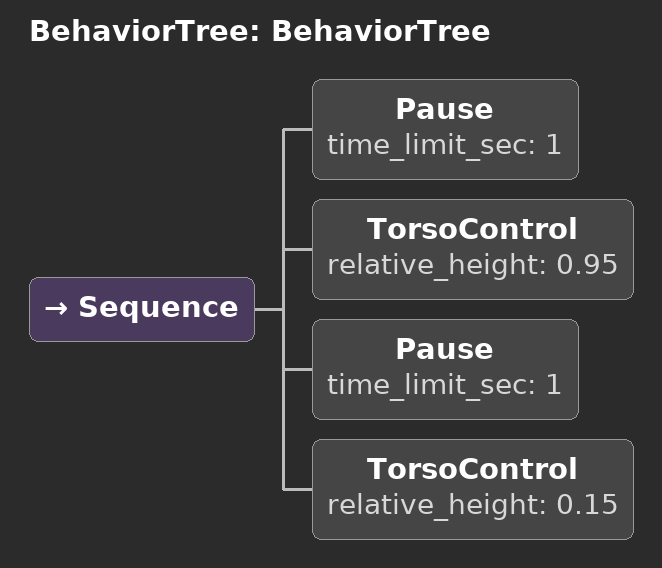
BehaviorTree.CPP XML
<root main_tree_to_execute="BehaviorTree">

    <BehaviorTree ID="BehaviorTree">
        <Sequence>
            <Pause          time_limit_sec="1" />
            <TorsoControl   relative_height="0.95" />
            <Pause          time_limit_sec="1" />
            <TorsoControl   relative_height="0.15" />
        </Sequence>
    </BehaviorTree>

</root>
